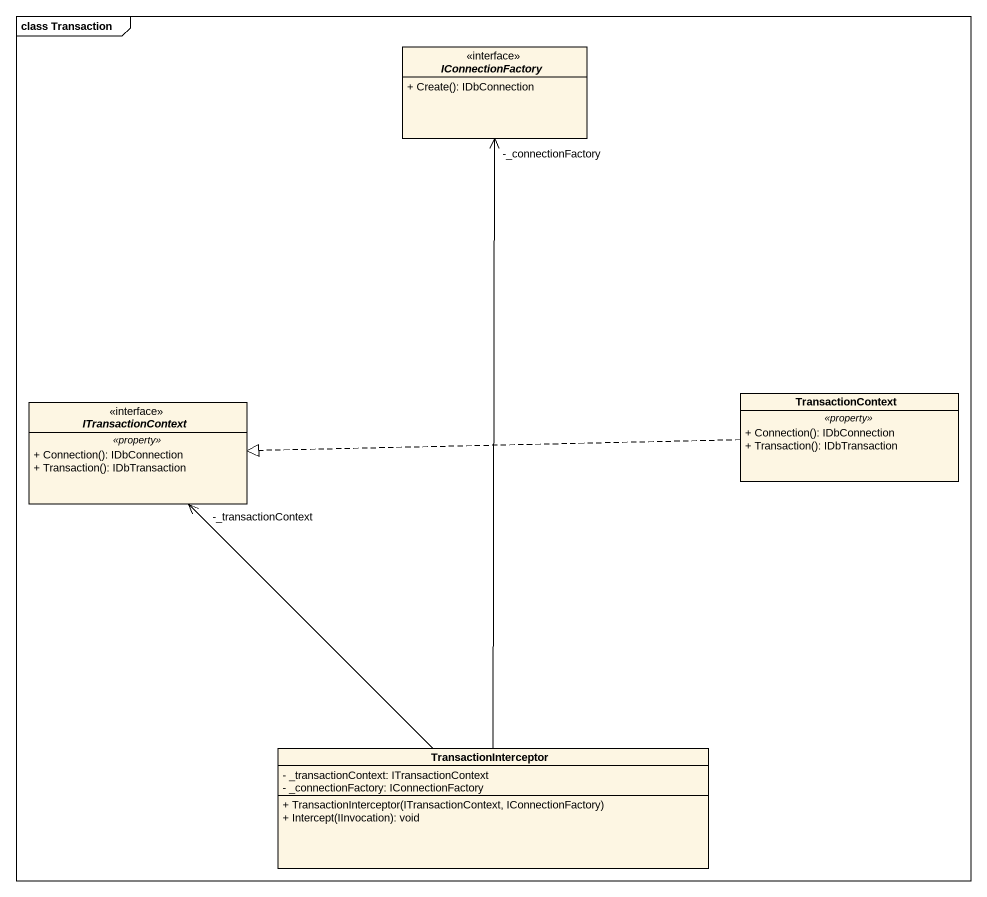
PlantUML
@startuml
mainframe class Transaction
hide circle
hide empty members
skinparam classAttributeIconSize 0
interface IConnectionFactory {
  + Create(): IDbConnection
}
class TransactionContext {
  .. <<property>> ..
  + Connection(): IDbConnection
  + Transaction(): IDbTransaction
}
interface ITransactionContext {
  .. <<property>> ..
  + Connection(): IDbConnection
  + Transaction(): IDbTransaction
}
class TransactionInterceptor {
  - _transactionContext: ITransactionContext
  - _connectionFactory: IConnectionFactory
  + TransactionInterceptor(ITransactionContext, IConnectionFactory)
  + Intercept(IInvocation): void
}
TransactionContext .left.|> ITransactionContext
TransactionInterceptor -up-> "-_connectionFactory" IConnectionFactory
TransactionInterceptor -up-> "-_transactionContext" ITransactionContext
@enduml
